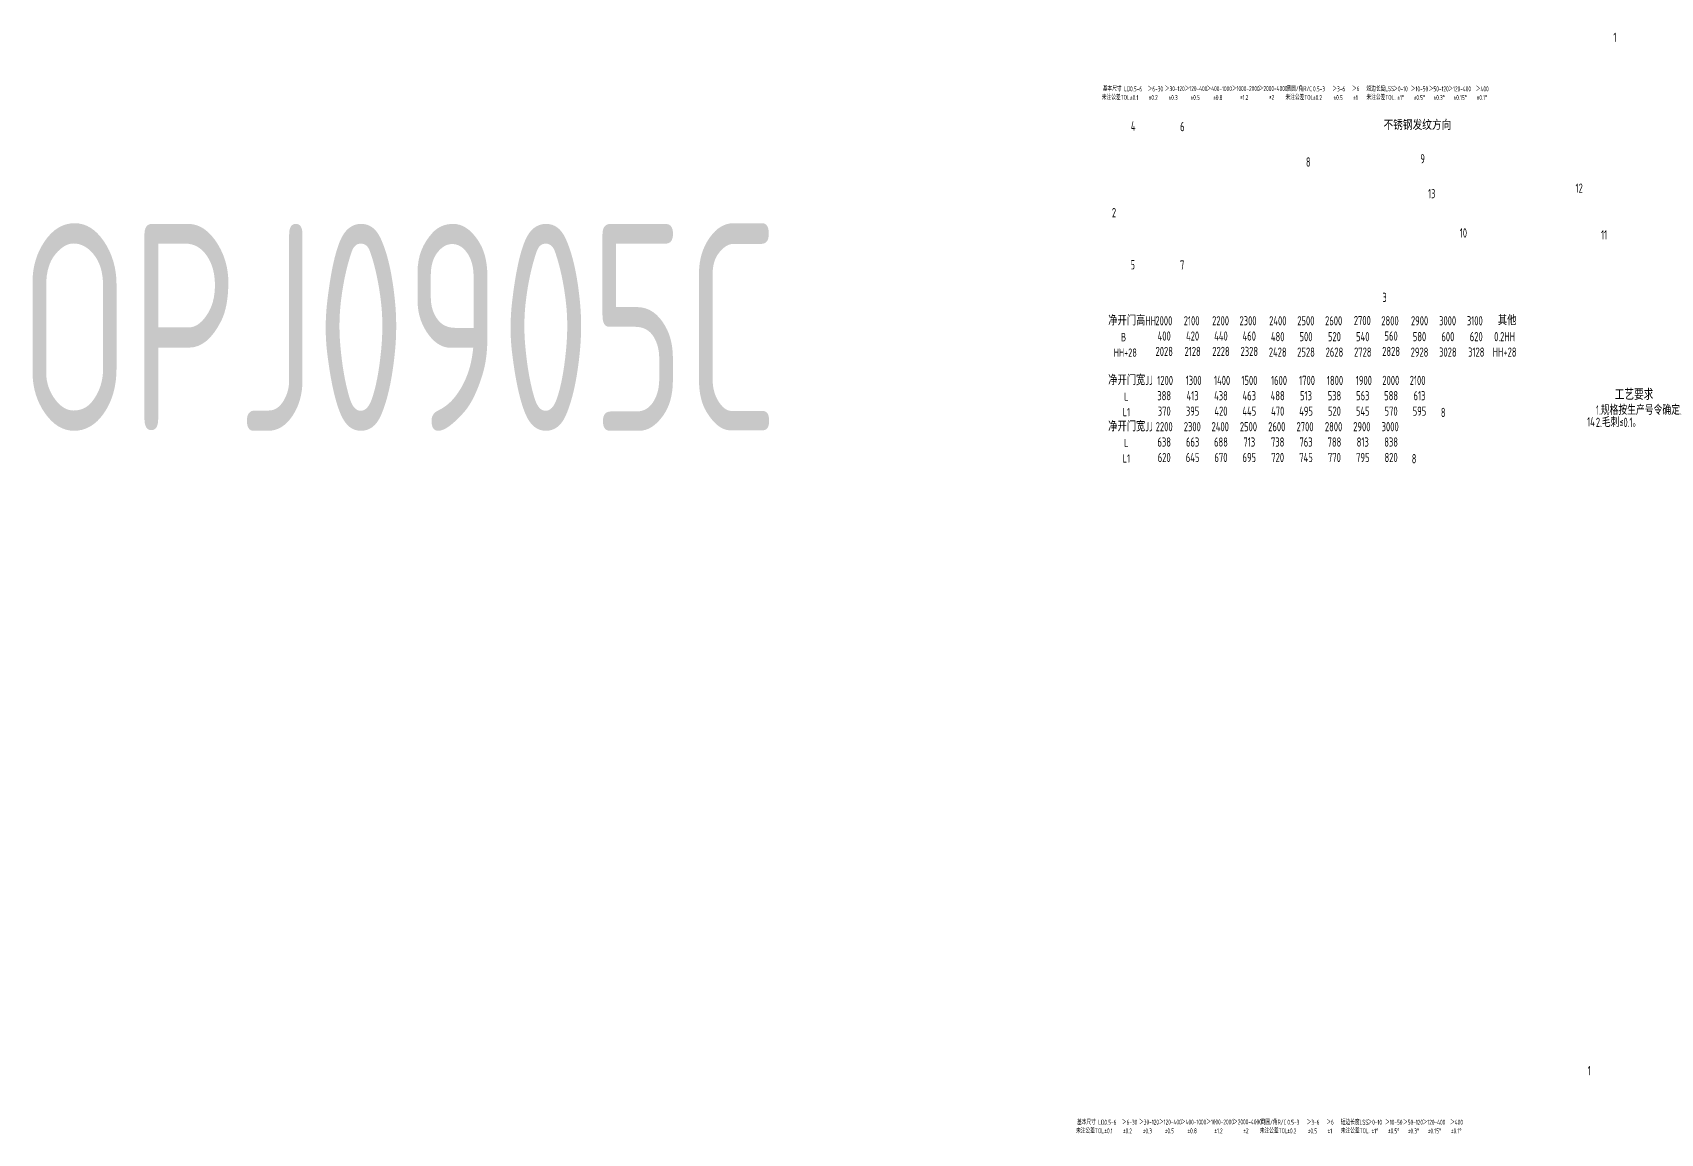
# Model space of a CAD drawing. Header units: inches. Extents: x 14216 to 120088, y -27128 to 23559.
# Drawn here: x 35697 to 38059, y -8071 to -6474 of the extents above; entities that cross this region are included whole.
import ezdxf
from ezdxf.enums import TextEntityAlignment as Align

# ---------------------------------------------------------------- set-up
doc = ezdxf.new("R2010")
doc.units = ezdxf.units.IN
doc.header["$LTSCALE"] = 0.3
doc.header["$MEASUREMENT"] = 0
for name, color, linetype in [('2', 2, 'Continuous'), ('6', 3, 'Continuous'), ('7', 4, 'Continuous')]:
    doc.layers.add(name, color=color, linetype=linetype)
doc.layers.add('粗实线', color=7, linetype='Continuous', lineweight=30)
doc.styles.add('HZ', font='isocp2.shx', dxfattribs={"width": 0.7, "bigfont": 'hztxt.shx'})

msp = doc.modelspace()

# ---------------------------------------------------------------- texts
at = {"layer": '2', "color": 4, "style": 'HZ', "width": 0.7}
for s, p in [('4', (37290.6, -6616.7)), ('6', (37362, -6617.5)), ('8', (37544.5, -6668.8)), ('9', (37710.5, -6664.1)), ('13', (37721.6, -6714.6)), ('12', (37935.6, -6706.7)), ('2', (37263.1, -6742.3)), ('10', (37767.7, -6771.7)), ('11', (37972.6, -6774.5)), ('5', (37290.2, -6817.8)), ('7', (37361.9, -6818.1)), ('3', (37655.5, -6865.1)), ('8', (37740.2, -7032)), ('14', (37952.4, -7045.5)), ('8', (37698, -7099.1))]:
    msp.add_text(s, height=13.5, dxfattribs=at).set_placement(p)
at = {"layer": '2', "color": 6, "style": 'HZ'}
for s, width, p in [('不锈钢发纹方向', 0.8, (37657, -6615.4)), ('1.规格按生产号令确定.', 0.7, (37965.2, -7028.6)), ('2.毛刺≤0.1。', 0.7, (37965.1, -7046.3))]:
    msp.add_text(s, height=13.5, dxfattribs=dict(at, width=width)).set_placement(p)
at = {"layer": '2', "style": 'HZ', "width": 0.75}
for s, height, p in [('净开门高HH', 13.31, (37257.6, -6898.9)), ('2000', 13.31, (37326.1, -6898.9)), ('2100', 13.31, (37367.2, -6898.9)), ('2200', 13.31, (37408.4, -6898.9)), ('2300', 13.31, (37448.1, -6898.9)), ('2400', 13.31, (37491.1, -6898.9)), ('2500', 13.31, (37531.9, -6898.9)), ('2600', 13.31, (37572.2, -6898.9)), ('2700', 13.31, (37613.9, -6898.6)), ('2800', 13.31, (37653.8, -6898.9)), ('2900', 13.31, (37696.8, -6898.9)), ('3000', 13.31, (37737.6, -6898.9)), ('3100', 13.31, (37777.9, -6898.9)), ('其他', 13.31, (37822.8, -6898.6)), ('B', 12, (37276.2, -6922)), ('HH+28', 11.98, (37265.6, -6944.4)), ('净开门宽JJ', 13.31, (37257.6, -6985.4)), ('1200', 13.31, (37328.8, -6985.4)), ('1300', 13.31, (37370, -6985.4)), ('1400', 13.31, (37411.1, -6985.4)), ('1500', 13.31, (37450.8, -6985.4)), ('1600', 13.31, (37493.8, -6985.4)), ('1700', 13.31, (37534.5, -6985.4)), ('1800', 13.31, (37574.9, -6985.4)), ('1900', 13.31, (37616.8, -6985.4)), ('2000', 13.31, (37655.3, -6985.4)), ('2100', 13.31, (37695, -6985.4)), ('L', 12, (37280.8, -7008.3)), ('L1', 11.98, (37278.7, -7030.7)), ('净开门宽JJ', 13.31, (37257.6, -7052.5)), ('2200', 13.31, (37326.6, -7052.5)), ('2300', 13.31, (37367.3, -7052.5)), ('2400', 13.31, (37407.6, -7052.5)), ('2500', 13.31, (37448.6, -7052.5)), ('2600', 13.31, (37489.7, -7052.5)), ('2700', 13.31, (37530.8, -7052.5)), ('2800', 13.31, (37572, -7052.5)), ('2900', 13.31, (37613.1, -7052.5)), ('3000', 13.31, (37654.3, -7052.5)), ('L', 12, (37280.8, -7075.5)), ('L1', 11.98, (37278.7, -7097.9))]:
    msp.add_text(s, height=height, dxfattribs=at).set_placement(p)
for s, p in [('400', (37338.9, -6914.4)), ('420', (37380.1, -6914.4)), ('440', (37421.2, -6914.4)), ('460', (37462.3, -6914.4)), ('480', (37503.5, -6915.3)), ('500', (37544.6, -6915.3)), ('520', (37585.8, -6915.3)), ('540', (37626.9, -6915.3)), ('560', (37668, -6914.4)), ('580', (37709.2, -6915.3)), ('600', (37750.3, -6915.3)), ('620', (37791.5, -6915.3)), ('0.2HH', (37832.6, -6915.3)), ('2028', (37338.9, -6936.7)), ('2128', (37380.1, -6936.7)), ('2228', (37421.2, -6936.7)), ('2328', (37462.3, -6936.7)), ('2428', (37503.5, -6937.7)), ('2528', (37544.6, -6937.7)), ('2628', (37585.8, -6937.7)), ('2728', (37626.9, -6937.7)), ('2828', (37668, -6936.7)), ('2928', (37709.2, -6937.7)), ('3028', (37750.3, -6937.7)), ('3128', (37791.5, -6937.7)), ('HH+28', (37832.6, -6937.7)), ('388', (37338.9, -7000.9)), ('413', (37380.1, -7000.9)), ('438', (37421.2, -7000.9)), ('463', (37462.3, -7000.9)), ('488', (37503.5, -7000.9)), ('513', (37544.6, -7000.9)), ('538', (37585.8, -7000.9)), ('563', (37626.9, -7000.9)), ('588', (37668, -7000.9)), ('613', (37709.2, -7000.9)), ('370', (37338.9, -7023.3)), ('395', (37380.1, -7023.3)), ('420', (37421.2, -7023.3)), ('445', (37462.3, -7023.3)), ('470', (37503.5, -7023.3)), ('495', (37544.6, -7023.3)), ('520', (37585.8, -7023.3)), ('545', (37626.9, -7023.3)), ('570', (37668, -7023.3)), ('595', (37709.2, -7023.3)), ('638', (37338.9, -7068.1)), ('663', (37380.1, -7068.1)), ('688', (37421.2, -7068.1)), ('713', (37462.3, -7068.1)), ('738', (37503.5, -7068.1)), ('763', (37544.6, -7068.1)), ('788', (37585.8, -7068.1)), ('813', (37626.9, -7068.1)), ('838', (37668, -7068.1)), ('620', (37338.9, -7090.5)), ('645', (37380.1, -7090.5)), ('670', (37421.2, -7090.5)), ('695', (37462.3, -7090.5)), ('720', (37503.5, -7090.5)), ('745', (37544.6, -7090.5)), ('770', (37585.8, -7090.5)), ('795', (37626.9, -7090.5)), ('820', (37668, -7090.5))]:
    msp.add_text(s, height=13.31, dxfattribs=at).set_placement(p, align=Align.MIDDLE_CENTER)
at = {"layer": '2', "color": 6, "insert": (36228.3, -6901.8), "char_height": 300, "attachment_point": 5, "style": 'HZ'}
msp.add_mtext('\\A1;OPJ0905C', dxfattribs=at)
at = {"layer": '6', "color": 2, "style": 'HZ', "width": 0.7}
for s, p in [('未注公差TOL.', (37248.4, -6571.9)), ('基本尺寸 LD.', (37249.8, -6559.4)), ('0.5-6', (37289.4, -6559.6)), ('＞6-30', (37314.8, -6559.6)), ('＞30-120', (37339.8, -6559.3)), ('＞120-400', (37368.5, -6559.3)), ('＞400-1000', (37400.3, -6559.3)), ('＞1000-2000', (37437, -6559.2)), ('＞2000-4000', (37476.1, -6559.1)), ('未注公差TOL.', (37514.8, -6571.9)), ('倒圆/角R/C', (37516.2, -6559.4)), ('0.5-3', (37554.8, -6559.6)), ('＞3-6', (37582.8, -6559.6)), ('＞6', (37611.3, -6559.3)), ('短边长度LSS.', (37632.3, -6559.4)), ('未注公差TOL.', (37632.3, -6571.9)), ('＞0-10', (37671.1, -6559.6)), ('＞10-50', (37696.6, -6559.6)), ('＞50-120', (37722.6, -6559.6)), ('＞120-400', (37751, -6559.6)), ('＞400', (37790.9, -6559.6)), ('%%P0.1', (37289.4, -6572.2)), ('%%P0.2', (37316.4, -6572.2)), ('%%P0.3', (37345.2, -6572.2)), ('%%P0.5', (37377.1, -6572.1)), ('%%P0.8', (37410, -6572.1)), ('%%P1.2', (37448.9, -6572)), ('%%P2', (37490.9, -6571.9)), ('%%P0.2', (37554.8, -6572.2)), ('%%P0.5', (37584.5, -6572.2)), ('%%P1', (37613, -6572.2)), ('%%P1%%D', (37676.9, -6572.2)), ('%%P0.5%%D', (37700.8, -6572.2)), ('%%P0.3%%D', (37729.6, -6572.2)), ('%%P0.15%%D', (37758.6, -6572.2)), ('%%P0.1%%D', (37792.1, -6572.2)), ('基本尺寸 LD.', (37212.5, -8057.9)), ('0.5-6', (37252.1, -8058)), ('＞6-30', (37277.5, -8058)), ('＞30-120', (37302.5, -8057.8)), ('＞120-400', (37331.3, -8057.7)), ('＞400-1000', (37363.1, -8057.7)), ('＞1000-2000', (37399.8, -8057.6)), ('＞2000-4000', (37438.8, -8057.5)), ('倒圆/角R/C', (37478.9, -8057.9)), ('0.5-3', (37517.5, -8058)), ('＞3-6', (37545.5, -8058)), ('＞6', (37574, -8057.8)), ('短边长度LSS.', (37595, -8057.9)), ('＞0-10', (37633.8, -8058)), ('＞10-50', (37659.3, -8058)), ('＞50-120', (37685.3, -8058)), ('＞120-400', (37713.7, -8058)), ('＞400', (37753.6, -8058)), ('未注公差TOL.', (37211.1, -8070.3)), ('%%P0.1', (37252.1, -8070.6)), ('%%P0.2', (37279.1, -8070.6)), ('%%P0.3', (37307.9, -8070.6)), ('%%P0.5', (37339.8, -8070.5)), ('%%P0.8', (37372.7, -8070.5)), ('%%P1.2', (37411.6, -8070.5)), ('%%P2', (37453.6, -8070.4)), ('未注公差TOL.', (37477.5, -8070.3)), ('%%P0.2', (37517.5, -8070.6)), ('%%P0.5', (37547.2, -8070.6)), ('%%P1', (37575.8, -8070.6)), ('未注公差TOL.', (37595, -8070.3)), ('%%P1%%D', (37639.6, -8070.6)), ('%%P0.5%%D', (37663.5, -8070.6)), ('%%P0.3%%D', (37692.3, -8070.6)), ('%%P0.15%%D', (37721.3, -8070.6)), ('%%P0.1%%D', (37754.8, -8070.6))]:
    msp.add_text(s, height=7.2, dxfattribs=at).set_placement(p)
at = {"layer": '7', "style": 'HZ', "width": 0.7}
for p in [(37990.4, -6487.9), (37953.2, -7986.3)]:
    msp.add_text('1', height=13.5, dxfattribs=at).set_placement(p)
at = {"layer": '粗实线', "color": 3, "linetype": 'Continuous', "lineweight": -3, "style": 'HZ', "width": 0.7}
msp.add_text('工艺要求', height=16, dxfattribs=at).set_placement((37992.4, -7007))

doc.saveas('drawing.dxf')
